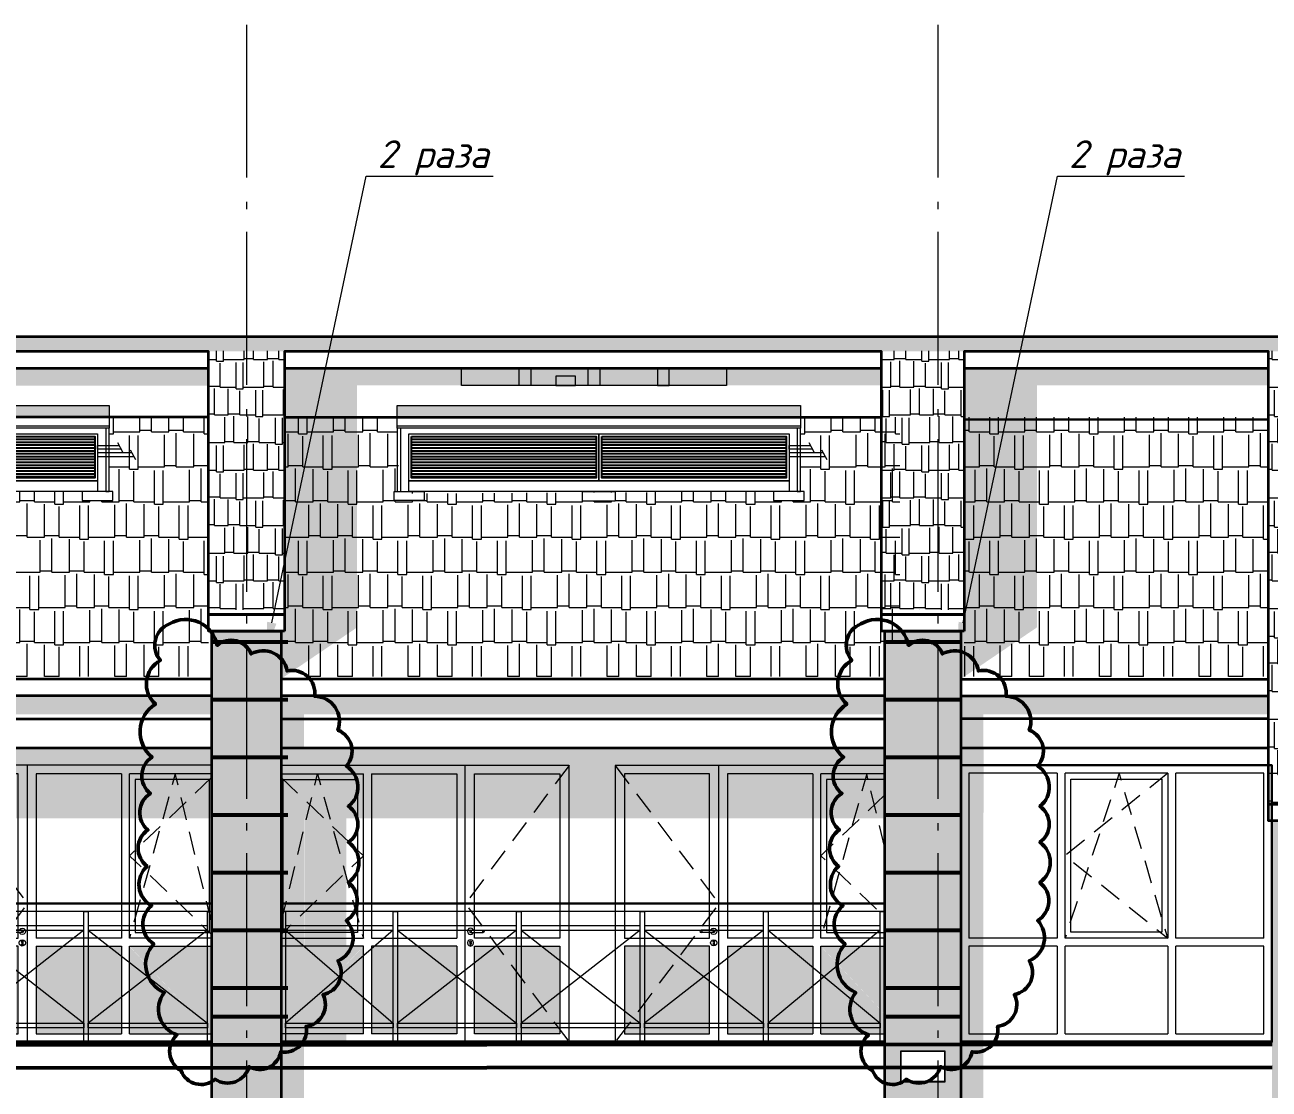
# Model space of a CAD drawing. Header units: millimetres. Extents: x -6419137 to 687965, y -598396 to 179722.
# Drawn here: x 309456 to 320254, y 146310 to 155545 of the extents above; entities that cross this region are included whole.
import ezdxf
from ezdxf import colors
from ezdxf.entities.mleader import LeaderData, LeaderLine
from ezdxf.enums import TextEntityAlignment as Align
from ezdxf.math import Vec2, Vec3

# ---------------------------------------------------------------- set-up
doc = ezdxf.new("R2010")
doc.units = ezdxf.units.MM
doc.header["$MEASUREMENT"] = 0
doc.linetypes.add('Double Dashed', pattern=[1797.222233, 1325, -211.666656, 63.333344, -197.222233])
doc.linetypes.add('Hidden Line', pattern=[309, 200, -109])
for name, color, linetype, lineweight in [('Арматура', 72, 'Continuous', 50), ('Окна ArchiCAD_Ном._пера__95', 251, 'Continuous', 9), ('оси_Ном._пера__96', 7, 'Continuous', 5), ('оси_Ном._пера__97', 7, 'Continuous', 20), ('стены наруж_Ном._пера__95', 251, 'Continuous', 13), ('чертеж_Ном._пера__91', 250, 'Continuous', 5), ('чертеж_Ном._пера__95', 251, 'Continuous', 13), ('чертеж_Ном._пера__96', 7, 'Continuous', 13), ('чертеж_Ном._пера__98', 7, 'Continuous', 35), ('Штриховка', 7, 'Continuous', 5)]:
    doc.layers.add(name, color=color, linetype=linetype, lineweight=lineweight)
for name, color, linetype in [('оси', 7, 'Continuous'), ('стены наруж', 7, 'Continuous'), ('чертеж', 7, 'Continuous')]:
    doc.layers.add(name, color=color, linetype=linetype)
doc.styles.get("Standard").update_dxf_attribs({"font": 'isocpeui.ttf'})
doc.styles.add('STEP PR', font='isocpeui.ttf')
doc.styles.add('СГЕНЕРИР_СТИЛЬ_2', font='gost_2_304-81_type.ttf')

# ---------------------------------------------------------------- blocks, each defined once
blk = doc.blocks.new('A$C2ED02319')
at = {"layer": 'Окна ArchiCAD_Ном._пера__95', "color": 152, "linetype": 'Continuous', "true_color": 0x0069d1}
for p, q in [((1033, 1624), (-1667, 1624)), ((-1667, 1624), (-1667, -776)), ((1033, 1624), (1033, -776)), ((-1597, 1554), (-1597, 124)), ((-832, 1554), (-1597, 1554)), ((-832, 1554), (-832, 124)), ((-762, 124), (-762, 1554)), ((128, 1554), (-762, 1554)), ((128, 1554), (128, 124)), ((198, 124), (198, 1554)), ((963, 1554), (198, 1554)), ((963, 124), (963, 1554)), ((-832, 124), (-1597, 124)), ((128, 124), (-762, 124)), ((963, 124), (198, 124)), ((-1597, 54), (-1597, -706)), ((-832, 54), (-1597, 54)), ((-832, 54), (-832, -706)), ((-762, -706), (-762, 54)), ((128, 54), (-762, 54)), ((128, 54), (128, -706)), ((198, -706), (198, 54)), ((963, 54), (198, 54)), ((963, -706), (963, 54)), ((-1597, -706), (-832, -706)), ((-762, -706), (128, -706)), ((198, -706), (963, -706)), ((1033, -776), (-1667, -776))]:
    blk.add_line(p, q, dxfattribs=at)
at = {"layer": 'Окна ArchiCAD_Ном._пера__95', "color": 152, "lineweight": 30, "true_color": 0x0069d1}
blk.add_lwpolyline([(-1667, 1624), (1033, 1624), (1033, -777), (-1667, -777)], close=True, dxfattribs=at)
at = {"layer": 'Окна ArchiCAD_Ном._пера__95', "color": 152, "linetype": 'Hidden Line', "true_color": 0x0069d1, "flags": 128}
blk.add_lwpolyline([(128, 1554), (-762, 839), (128, 124), (-292, 1554), (-762, 124)], dxfattribs=at)
at = {"layer": 'Окна ArchiCAD_Ном._пера__95', "color": 152, "linetype": 'Continuous', "true_color": 0x0069d1, "flags": 128}
blk.add_lwpolyline([(-712, 1504), (78, 1504), (78, 174), (-712, 174)], close=True, dxfattribs=at)
blk = doc.blocks.new('A$C71631E09')
at = {"layer": 'чертеж_Ном._пера__91', "color": 18, "lineweight": 30, "true_color": 0x610000}
blk.add_lwpolyline([(-3113, 1337), (2288, 1337)], dxfattribs=at)
at = {"layer": 'чертеж_Ном._пера__91', "color": 18, "true_color": 0x610000}
for points in [[(2288, 1337), (2288, 1267), (-3113, 1267), (-3113, 1337)], [(-3074, 1105), (-2041, 299)], [(-2041, 1105), (-3074, 299)], [(-2001, 1105), (-968, 299)], [(-968, 1105), (-2001, 299)], [(-929, 1105), (104, 299)], [(104, 1105), (-929, 299)], [(143, 1105), (1176, 299)], [(1176, 1105), (143, 299)], [(1215, 1105), (2248, 299)], [(2248, 1105), (1215, 299)]]:
    blk.add_lwpolyline(points, dxfattribs=at)
for points in [[(-3113, 1267), (-3074, 1267), (-3074, 137), (-3113, 137)], [(-2041, 1267), (-2001, 1267), (-2001, 137), (-2041, 137)], [(-968, 1267), (-929, 1267), (-929, 137), (-968, 137)], [(104, 1267), (143, 1267), (143, 137), (104, 137)], [(1176, 1267), (1215, 1267), (1215, 137), (1176, 137)], [(2248, 1267), (2288, 1267), (2288, 137), (2248, 137)], [(-2041, 1105), (-2041, 1145), (-3074, 1145), (-3074, 1105)], [(-968, 1105), (-968, 1145), (-2001, 1145), (-2001, 1105)], [(104, 1105), (104, 1145), (-929, 1145), (-929, 1105)], [(1176, 1105), (1176, 1145), (143, 1145), (143, 1105)], [(2248, 1105), (2248, 1145), (1215, 1145), (1215, 1105)], [(-2041, 299), (-2041, 260), (-3074, 260), (-3074, 299)], [(-968, 299), (-968, 260), (-2001, 260), (-2001, 299)], [(104, 299), (104, 260), (-929, 260), (-929, 299)], [(1176, 299), (1176, 260), (143, 260), (143, 299)], [(2248, 299), (2248, 260), (1215, 260), (1215, 299)]]:
    blk.add_lwpolyline(points, close=True, dxfattribs=at)
blk = doc.blocks.new('A$C461E4361')
at = {"layer": 'чертеж_Ном._пера__98', "color": 14, "lineweight": 9}
blk.add_lwpolyline([(-3242, 852), (-3241, 852)], dxfattribs=at)
at = {"layer": 'чертеж_Ном._пера__98', "color": 18, "lineweight": 9, "true_color": 0x610000}
for points in [[(1998, 852), (1998, 783), (-3242, 783), (-3242, 852)], [(-3202, 621), (-2269, -186)], [(-2269, 621), (-3202, -186)], [(-2230, 621), (-1197, -186)], [(-1197, 621), (-2230, -186)], [(-1158, 621), (-125, -186)], [(-125, 621), (-1158, -186)], [(-86, 621), (947, -186)], [(947, 621), (-86, -186)], [(986, 621), (1959, -186)], [(1959, 621), (986, -186)]]:
    blk.add_lwpolyline(points, dxfattribs=at)
for points in [[(-3242, 783), (-3202, 783), (-3202, -348), (-3242, -348)], [(-2269, 783), (-2230, 783), (-2230, -348), (-2269, -348)], [(-1197, 783), (-1158, 783), (-1158, -348), (-1197, -348)], [(-125, 783), (-86, 783), (-86, -348), (-125, -348)], [(947, 783), (986, 783), (986, -348), (947, -348)], [(1959, 783), (1998, 783), (1998, -348), (1959, -348)], [(-2269, 621), (-2269, 660), (-3202, 660), (-3202, 621)], [(-1197, 621), (-1197, 660), (-2230, 660), (-2230, 621)], [(-125, 621), (-125, 660), (-1158, 660), (-1158, 621)], [(947, 621), (947, 660), (-86, 660), (-86, 621)], [(1959, 621), (1959, 660), (986, 660), (986, 621)], [(-2269, -186), (-2269, -225), (-3202, -225), (-3202, -186)], [(-1197, -186), (-1197, -225), (-2230, -225), (-2230, -186)], [(-125, -186), (-125, -225), (-1158, -225), (-1158, -186)], [(947, -186), (947, -225), (-86, -225), (-86, -186)], [(1959, -186), (1959, -225), (986, -225), (986, -186)]]:
    blk.add_lwpolyline(points, close=True, dxfattribs=at)
at = {"layer": 'чертеж_Ном._пера__98', "color": 18, "lineweight": 30, "true_color": 0x610000}
blk.add_lwpolyline([(-3241, 852), (1998, 852), (1998, 852)], dxfattribs=at)
blk = doc.blocks.new('A$C0E070E34')
at = {"layer": 'Окна ArchiCAD_Ном._пера__95', "lineweight": 0, "true_color": 0xd9d9d9}
h = blk.add_hatch(color=254, dxfattribs=at)
h.dxf.hatch_style = 1
h.paths.add_polyline_path([(-1500, -431), (-761, -431), (-761, -1191), (-1500, -1191)])
h.paths.add_polyline_path([(-606, -431), (134, -431), (134, -1191), (-606, -1191)])
h.paths.add_polyline_path([(215, -442), (204, -431), (919, -431), (919, -1166), (919, -1191)])
h.paths.add_polyline_path([(204, -433), (919, -1191), (204, -1189)])
at = {"layer": 'Окна ArchiCAD_Ном._пера__95', "color": 152, "linetype": 'Continuous', "true_color": 0x0069d1}
for p, q in [((-1580, 1139), (-1580, -1261)), ((-1580, 1139), (-1580, -1261)), ((-1580, 1099), (-1580, -1261)), ((-681, -1261), (-681, 1138)), ((919, -1261), (919, 1139)), ((-1500, 1065), (-1500, -361)), ((-761, 1065), (-1500, 1065)), ((-761, -361), (-761, 1065)), ((-606, 1065), (-606, -361)), ((134, 1065), (-606, 1065)), ((134, 1065), (134, -361)), ((204, -361), (204, 1065)), ((919, 1065), (204, 1065)), ((-843, -295), (-846, -302)), ((-846, -302), (-843, -309)), ((-841, -295), (-844, -302)), ((-844, -302), (-841, -309)), ((-836, -292), (-843, -295)), ((-843, -309), (-836, -312)), ((-836, -295), (-838, -302)), ((-838, -302), (-836, -309)), ((-834, -292), (-836, -292)), ((-834, -312), (-836, -312)), ((-831, -292), (-834, -292)), ((-831, -312), (-834, -312)), ((-826, -292), (-831, -292)), ((-826, -312), (-831, -312)), ((-829, -295), (-830, -302)), ((-830, -302), (-829, -309)), ((-821, -292), (-826, -292)), ((-821, -312), (-826, -312)), ((-741, -292), (-821, -292)), ((-741, -312), (-821, -312)), ((-750, -292), (-749, -288)), ((-749, -315), (-750, -312)), ((-749, -288), (-739, -278)), ((-739, -325), (-749, -315)), ((-735, -292), (-741, -292)), ((-735, -312), (-741, -312)), ((-739, -278), (-726, -275)), ((-730, -292), (-735, -292)), ((-730, -312), (-735, -312)), ((-732, -295), (-731, -302)), ((-731, -302), (-732, -309)), ((-727, -292), (-730, -292)), ((-727, -312), (-730, -312)), ((-726, -292), (-727, -292)), ((-726, -312), (-727, -312)), ((-726, -275), (-712, -278)), ((-726, -292), (-719, -295)), ((-719, -309), (-726, -312)), ((-725, -295), (-723, -302)), ((-723, -302), (-725, -309)), ((-720, -295), (-717, -302)), ((-717, -302), (-720, -309)), ((-719, -295), (-716, -302)), ((-716, -302), (-719, -309)), ((-712, -278), (-702, -288)), ((-702, -315), (-712, -325)), ((-702, -288), (-699, -302)), ((-699, -302), (-702, -315)), ((-1500, -361), (-761, -361)), ((-761, -431), (-1500, -431)), ((-1500, -431), (-1500, -1191)), ((-761, -1191), (-761, -431)), ((-753, -402), (-749, -388)), ((-749, -415), (-753, -402)), ((-749, -388), (-739, -378)), ((-739, -425), (-749, -415)), ((-726, -329), (-739, -325)), ((-739, -378), (-726, -375)), ((-726, -429), (-739, -425)), ((-732, -390), (-733, -392)), ((-731, -387), (-732, -390)), ((-726, -384), (-731, -387)), ((-731, -399), (-731, -397)), ((-731, -399), (-731, -402)), ((-731, -402), (-731, -405)), ((-731, -405), (-731, -411)), ((-731, -411), (-731, -414)), ((-729, -418), (-731, -414)), ((-726, -419), (-729, -418)), ((-712, -325), (-726, -329)), ((-726, -375), (-712, -378)), ((-720, -387), (-726, -384)), ((-722, -418), (-726, -419)), ((-712, -425), (-726, -429)), ((-721, -414), (-722, -418)), ((-721, -397), (-718, -392)), ((-721, -397), (-721, -399)), ((-721, -399), (-721, -402)), ((-721, -402), (-721, -405)), ((-721, -405), (-721, -411)), ((-721, -411), (-721, -414)), ((-719, -390), (-720, -387)), ((-718, -392), (-719, -390)), ((-712, -378), (-702, -388)), ((-702, -415), (-712, -425)), ((-702, -388), (-699, -402)), ((-699, -402), (-702, -415)), ((134, -361), (-606, -361)), ((-606, -431), (134, -431)), ((-606, -431), (-606, -1191)), ((134, -431), (134, -1191)), ((919, -361), (204, -361)), ((204, -1191), (204, -431)), ((204, -431), (919, -431)), ((-1580, -1261), (919, -1261)), ((-1500, -1191), (-761, -1191)), ((-606, -1191), (134, -1191)), ((204, -1191), (919, -1191))]:
    blk.add_line(p, q, dxfattribs=at)
at = {"layer": 'Окна ArchiCAD_Ном._пера__95', "color": 152, "linetype": 'Hidden Line', "true_color": 0x0069d1, "flags": 128}
for points in [[(-1581, 1138), (-681, -61), (-1580, -1261)], [(919, -234), (602, 1065), (204, -361)], [(919, 1035), (204, 354), (919, -331)]]:
    blk.add_lwpolyline(points, dxfattribs=at)
at = {"layer": 'Окна ArchiCAD_Ном._пера__95', "color": 152, "lineweight": 15, "true_color": 0x0069d1}
blk.add_lwpolyline([(919, 1139), (-1580, 1139), (-1580, -1261), (919, -1261)], dxfattribs=at)
at = {"layer": 'Окна ArchiCAD_Ном._пера__95', "color": 152, "linetype": 'Continuous', "true_color": 0x0069d1, "flags": 128}
blk.add_lwpolyline([(900, 1015), (254, 1015), (254, -311), (900, -311)], close=True, dxfattribs=at)
blk = doc.blocks.new('A$C662F650C')
at = {"layer": 'Окна ArchiCAD_Ном._пера__95', "lineweight": 0, "true_color": 0xd9d9d9}
h = blk.add_hatch(color=254, dxfattribs=at)
h.dxf.hatch_style = 1
h.paths.add_polyline_path([(-933, -332), (-194, -332), (-194, -1092), (-933, -1092)])
h.paths.add_polyline_path([(-39, -332), (701, -332), (701, -1092), (-39, -1092)])
h.paths.add_polyline_path([(1326, -1091), (1326, -922), (771, -333), (771, -1090)])
h.paths.add_polyline_path([(1326, -921), (1326, -332), (771, -332), (782, -343)])
at = {"layer": 'Окна ArchiCAD_Ном._пера__95', "color": 152, "linetype": 'Continuous', "true_color": 0x0069d1}
for p, q in [((-1013, 1238), (-1013, -1162)), ((1326, 1238), (-1013, 1238)), ((-1013, 1238), (-1013, -1162)), ((-1013, 1198), (-1013, -1162)), ((-114, -1162), (-114, 1238)), ((1326, -1161), (1326, 1238)), ((-933, 1164), (-933, -262)), ((-194, 1164), (-933, 1164)), ((-194, -262), (-194, 1164)), ((-39, 1164), (-39, -262)), ((701, 1164), (-39, 1164)), ((701, 1164), (701, -262)), ((771, -262), (771, 1164)), ((1326, 1164), (771, 1164)), ((-276, -195), (-279, -202)), ((-279, -202), (-276, -210)), ((-274, -195), (-277, -202)), ((-277, -202), (-274, -210)), ((-269, -192), (-276, -195)), ((-276, -210), (-269, -212)), ((-269, -195), (-271, -202)), ((-271, -202), (-269, -210)), ((-267, -192), (-269, -192)), ((-267, -212), (-269, -212)), ((-264, -192), (-267, -192)), ((-264, -212), (-267, -212)), ((-259, -192), (-264, -192)), ((-259, -212), (-264, -212)), ((-262, -195), (-263, -202)), ((-263, -202), (-262, -210)), ((-254, -192), (-259, -192)), ((-254, -212), (-259, -212)), ((-174, -192), (-254, -192)), ((-174, -212), (-254, -212)), ((-183, -192), (-182, -189)), ((-182, -216), (-183, -212)), ((-182, -189), (-172, -179)), ((-168, -192), (-174, -192)), ((-168, -212), (-174, -212)), ((-172, -179), (-159, -175)), ((-163, -192), (-168, -192)), ((-163, -212), (-168, -212)), ((-165, -195), (-164, -202)), ((-164, -202), (-165, -210)), ((-160, -192), (-163, -192)), ((-160, -212), (-163, -212)), ((-159, -192), (-160, -192)), ((-159, -212), (-160, -212)), ((-159, -175), (-145, -179)), ((-159, -192), (-152, -195)), ((-152, -210), (-159, -212)), ((-158, -195), (-156, -202)), ((-156, -202), (-158, -210)), ((-153, -195), (-150, -202)), ((-150, -202), (-153, -210)), ((-152, -195), (-149, -202)), ((-149, -202), (-152, -210)), ((-145, -179), (-135, -189)), ((-135, -189), (-132, -202)), ((-132, -202), (-135, -216)), ((-933, -262), (-194, -262)), ((-186, -302), (-182, -289)), ((-182, -316), (-186, -302)), ((-172, -226), (-182, -216)), ((-182, -289), (-172, -279)), ((-172, -326), (-182, -316)), ((-159, -229), (-172, -226)), ((-172, -279), (-159, -275)), ((-165, -291), (-166, -293)), ((-164, -287), (-165, -291)), ((-159, -285), (-164, -287)), ((-164, -300), (-164, -298)), ((-164, -300), (-164, -302)), ((-164, -302), (-164, -305)), ((-164, -305), (-164, -311)), ((-164, -311), (-164, -315)), ((-162, -318), (-164, -315)), ((-159, -320), (-162, -318)), ((-145, -226), (-159, -229)), ((-159, -275), (-145, -279)), ((-153, -287), (-159, -285)), ((-155, -318), (-159, -320)), ((-154, -315), (-155, -318)), ((-154, -298), (-151, -293)), ((-154, -298), (-154, -300)), ((-154, -300), (-154, -302)), ((-154, -302), (-154, -305)), ((-154, -305), (-154, -311)), ((-154, -311), (-154, -315)), ((-152, -291), (-153, -287)), ((-151, -293), (-152, -291)), ((-135, -216), (-145, -226)), ((-145, -279), (-135, -289)), ((-135, -316), (-145, -326)), ((-135, -289), (-132, -302)), ((-132, -302), (-135, -316)), ((701, -262), (-39, -262)), ((1326, -262), (771, -262)), ((-194, -332), (-933, -332)), ((-933, -332), (-933, -1092)), ((-194, -1092), (-194, -332)), ((-159, -329), (-172, -326)), ((-145, -326), (-159, -329)), ((-39, -332), (701, -332)), ((-39, -332), (-39, -1092)), ((701, -332), (701, -1092)), ((771, -1092), (771, -332)), ((771, -332), (1326, -332)), ((-933, -1092), (-194, -1092)), ((-39, -1092), (701, -1092)), ((771, -1092), (1326, -1092))]:
    blk.add_line(p, q, dxfattribs=at)
at = {"layer": 'Окна ArchiCAD_Ном._пера__95', "color": 152, "linetype": 'Hidden Line', "true_color": 0x0069d1, "flags": 128}
for points in [[(-1014, 1238), (-114, 38), (-1013, -1162)], [(1326, 522), (1169, 1164), (771, -262)], [(1326, 982), (771, 453), (1326, -78)]]:
    blk.add_lwpolyline(points, dxfattribs=at)
at = {"layer": 'Окна ArchiCAD_Ном._пера__95', "color": 152, "lineweight": 15, "true_color": 0x0069d1}
blk.add_lwpolyline([(1326, 1238), (-1013, 1238), (-1013, -1162), (1326, -1162)], dxfattribs=at)
at = {"layer": 'Окна ArchiCAD_Ном._пера__95', "color": 152, "linetype": 'Continuous', "true_color": 0x0069d1, "flags": 128}
blk.add_lwpolyline([(1326, 1114), (821, 1114), (821, -212), (1326, -212)], dxfattribs=at)
blk = doc.blocks.new('Стандартный маркер сетки_10')
at = {"layer": 'оси_Ном._пера__96', "linetype": 'Double Dashed'}
for p, q in [((5051, 0), (20403, 0)), ((20403, 0), (21303, 0))]:
    blk.add_line(p, q, dxfattribs=at)
blk.add_point((20403, 0), dxfattribs=at)
blk.add_point((20403, 0), dxfattribs=at)
at = {"layer": 'оси_Ном._пера__97', "linetype": 'Continuous'}
blk.add_circle((21623, 0), 320, dxfattribs=at)
at = {"layer": 'оси_Ном._пера__96', "style": 'СГЕНЕРИР_СТИЛЬ_2'}
blk.add_attdef('AC_MarkerText_1', text='', height=350, rotation=90, dxfattribs=at).set_placement((21973, -173), align=Align.BOTTOM_LEFT)
blk = doc.blocks.new('A$C111B688B')
at = {"layer": 'стены наруж'}
h = blk.add_hatch(color=256, dxfattribs=at)
h.dxf.hatch_style = 1
h.set_gradient(color1=(255, 255, 255), color2=(135, 135, 135), rotation=90, tint=1)
h.paths.add_polyline_path([(997, 621), (-2502, 621), (-2502, 522), (997, 522)])
at = {"layer": 'чертеж', "true_color": 0x565c8a}
h = blk.add_hatch(dxfattribs=at)
h.set_pattern_fill('ANSI31', color=165, scale=200, angle=315)
h.paths.add_polyline_path([(-777, 352), (-2378, 352), (-2378, -7), (-777, -7)])
h = blk.add_hatch(dxfattribs=at)
h.set_pattern_fill('ANSI31', color=165, scale=200, angle=315)
h.paths.add_polyline_path([(873, 352), (-728, 352), (-728, -7), (873, -7)])
at = {"layer": 'чертеж', "lineweight": 5}
for points in [[(-2502, 621), (997, 621), (997, 424), (-2502, 424)], [(-2502, 522), (997, 522), (997, 442), (-2502, 442)], [(-2472, 424), (-2502, 424), (-2502, -126), (-2472, -126)], [(-2402, 376), (-752, 376), (-752, -32), (-2402, -32)], [(-752, 376), (898, 376), (898, -32), (-752, -32)], [(997, 424), (968, 424), (968, -126), (997, -126)], [(-2530, -126), (-2269, -126), (-2269, -203), (-2530, -203)], [(-894, -126), (-611, -126), (-611, -209), (-894, -209)], [(1029, -126), (764, -126), (764, -203), (1029, -203)]]:
    blk.add_lwpolyline(points, close=True, dxfattribs=at)
at = {"layer": 'чертеж', "color": 165, "true_color": 0x565c8a}
for points in [[(-2378, 352), (-777, 352), (-777, -7), (-2378, -7)], [(-728, 352), (873, 352), (873, -7), (-728, -7)]]:
    blk.add_lwpolyline(points, close=True, dxfattribs=at)
at = {"layer": 'чертеж', "lineweight": 5}
for points in [[(1100, 242), (898, 242), (898, 275), (1082, 275)], [(1193, 211), (898, 211), (898, 178), (1211, 178)]]:
    blk.add_lwpolyline(points, dxfattribs=at)
at = {"layer": 'чертеж', "lineweight": 9}
blk.add_lwpolyline([(-2402, -32), (898, -32), (898, -126), (-2402, -126)], close=True, dxfattribs=at)
at = {"layer": 'чертеж_Ном._пера__96', "color": 56, "lineweight": 5, "true_color": 0x757500}
for points in [[(1069, 300), (1113, 218)], [(1179, 237), (1225, 152)]]:
    blk.add_lwpolyline(points, dxfattribs=at)

msp = doc.modelspace()

# ---------------------------------------------------------------- hatches: boundary and pattern name
at = {"layer": 'стены наруж'}
h = msp.add_hatch(color=256, dxfattribs=at)
h.dxf.hatch_style = 1
h.set_gradient(color1=(182, 185, 201), color2=(248, 250, 245), rotation=270, tint=1, name='INVHEMISPHERICAL')
h.paths.add_polyline_path([(306339.5, 152414.7), (311048.6, 152414.7), (311048.6, 152565.4), (305708.6, 152565.4), (305708.6, 150173.4), (305678.5, 150173.4), (305678.6, 149718.6), (306338.6, 150292.1), (306338.1, 151965.4)])
h = msp.add_hatch(color=256, dxfattribs=at)
h.dxf.hatch_style = 1
h.set_gradient(color1=(182, 185, 201), color2=(248, 250, 245), rotation=270, tint=1, name='INVHEMISPHERICAL')
h.paths.add_polyline_path([(312338.9, 152416.3), (316888.6, 152416), (316888.6, 152566.8), (311708.6, 152566.8), (311708.6, 150284.3), (311678.6, 150284.3), (311678.6, 149869), (312338.6, 150316.2), (312338.1, 151966.8)])
h = msp.add_hatch(color=256, dxfattribs=at)
h.dxf.hatch_style = 1
h.set_gradient(color1=(182, 185, 201), color2=(248, 250, 245), rotation=270, tint=1, name='INVHEMISPHERICAL')
h.paths.add_polyline_path([(320248.6, 152416.2), (320248.6, 152566.8), (317608.6, 152566.8), (317608.6, 150284.3), (317578.6, 150284.3), (317578.6, 149869), (318238.6, 150316.2), (318238.1, 151966.8), (318238.9, 152416.3)])
h = msp.add_hatch(color=256, dxfattribs=at)
h.dxf.hatch_style = 1
h.set_gradient(color1=(182, 185, 201), color2=(248, 250, 245), rotation=270, tint=1, name='INVHEMISPHERICAL')
h.paths.add_polyline_path([(311078.6, 149720.9), (305877.9, 149720.9), (305877.9, 149562.7), (311078.6, 149562.7)])
h.paths.add_polyline_path([(305877.9, 149720.9), (305680, 149720.9), (305680, 149267.9), (305877.9, 149267.9)])
h.paths.add_polyline_path([(306244.3, 148660.4), (305880.9, 148659.7), (305880.6, 146716.6), (306244.3, 146716.6)], flags=16)
h.paths.add_polyline_path([(308464.5, 148659.8), (305881.1, 148659.8), (305879.4, 141767.9), (305879.4, 148659.8)], flags=17)
h.paths.add_polyline_path([(305701.6, 142367.9), (305701.6, 141767.9), (305879.4, 141767.9), (305881.1, 148659.8), (311078.2, 148660), (311078.2, 149267.9), (305681.6, 149267.9), (305681.6, 142367.9)])
h = msp.add_hatch(color=256, dxfattribs=at)
h.dxf.hatch_style = 1
h.set_gradient(color1=(182, 185, 201), color2=(248, 250, 245), rotation=270, tint=1, name='INVHEMISPHERICAL')
h.paths.add_polyline_path([(316918.6, 149720.9), (311877.9, 149720.9), (311877.9, 149562.7), (316918.6, 149562.7)])
h.paths.add_polyline_path([(311877.9, 149720.9), (311680, 149720.9), (311680, 149267.9), (311877.9, 149267.9)])
h.paths.add_polyline_path([(312244.3, 148660.4), (311880.9, 148659.7), (311880.6, 146716.6), (312244.3, 146716.6)], flags=16)
h.paths.add_polyline_path([(314464.5, 148659.8), (311881.1, 148659.8), (311879.4, 141767.9), (311879.4, 148659.8)], flags=17)
h.paths.add_polyline_path([(311701.6, 142367.9), (311701.6, 141767.9), (311879.4, 141767.9), (311881.1, 148659.8), (316918.6, 148660), (316918.6, 149267.9), (311681.6, 149267.9), (311681.6, 142367.9)])
h = msp.add_hatch(color=256, dxfattribs=at)
h.dxf.hatch_style = 1
h.set_gradient(color1=(182, 185, 201), color2=(248, 250, 245), rotation=270, tint=1, name='INVHEMISPHERICAL')
h.paths.add_polyline_path([(317774.7, 149722.8), (317578.6, 149722.8), (317578.6, 149267.9), (317774.7, 149267.9)])
h.paths.add_polyline_path([(317774.9, 148659.8), (317774.9, 148659.7), (317774.9, 141769.5), (317774.9, 148659.4)])
h.paths.add_polyline_path([(317774.9, 148659.8), (317775.6, 149267.9), (317578.3, 149267.9), (317578.3, 142367.9), (317598.3, 142367.9), (317598.3, 141769.8), (317774.9, 141769.8), (317774.9, 148659.7)])
h.paths.add_polyline_path([(320248.6, 149562.7), (320248.6, 149722.8), (317774.7, 149722.8), (317774.7, 149562.7)])
at = {"layer": 'Штриховка', "true_color": 0xb35900}
h = msp.add_hatch(dxfattribs=at)
h.set_pattern_fill('AR-RSHKE', color=32, scale=20, style=2)
h.paths.add_polyline_path([(289545.6, 152710.8), (327508.6, 152710.8), (327508.6, 152839.8), (289545.6, 152839.8)])
h = msp.add_hatch(dxfattribs=at)
h.set_pattern_fill('AR-RSHKE', color=32, scale=20, style=2)
h.paths.add_polyline_path([(311048.6, 150467.7), (311708.6, 150467.7), (311708.6, 152715.4), (311048.6, 152715.4)])
h = msp.add_hatch(dxfattribs=at)
h.set_pattern_fill('AR-RSHKE', color=32, scale=20, style=2)
h.paths.add_polyline_path([(316890.4, 150467.7), (317610.4, 150467.7), (317610.4, 152715.4), (316890.4, 152715.4)])
h = msp.add_hatch(dxfattribs=at)
h.set_pattern_fill('AR-RSHKE', color=32, scale=20, style=2)
h.paths.add_polyline_path([(320248.6, 148781.8), (320932.7, 148781.8), (320932.7, 152715.4), (320248.6, 152715.4)])
h = msp.add_hatch(dxfattribs=at)
h.set_pattern_fill('AR-RSHKE', color=32, style=2)
h.set_pattern_definition([(0, (200660.8, 166949.1), (647.7, 304.8), [152.4, -127, 177.8, -76.2, 228.6, -101.6]), (0, (200813.2, 166961.8), (647.7, 304.8), [127, -482.6, 101.6, -152.4]), (0, (201118, 166930.06), (647.7, 304.8), [76.2, -787.4]), (90, (200660.79, 166949.11), (-215.9, 304.8), [292.1, -927.1]), (90, (200813.19, 166949.11), (-215.9, 304.8), [285.75, -933.45]), (90, (200940.19, 166949.11), (-215.9, 304.8), [266.7, -952.5]), (90, (201117.99, 166930.06), (-215.9, 304.8), [292.1, -927.1]), (90, (201194.19, 166930.06), (-215.9, 304.8), [292.1, -927.1]), (90, (201422.79, 166949.11), (-215.9, 304.8), [279.4, -939.8])])
h.paths.add_polyline_path([(310186.9, 152018.3), (310186.9, 151590.9)], flags=17)
h.paths.add_polyline_path([(306687.3, 151590.9), (306687.3, 151961.6), (306698.1, 151961.6), (306698.1, 151590.9)], flags=17)
h.paths.add_polyline_path([(310087.1, 151495), (306787.1, 151477.5), (306787.1, 151499.3), (310087.1, 151499.3)], flags=17)
h.paths.add_polyline_path([(308578.4, 151495), (308578.4, 151411.4), (308295.9, 151411.4), (308295.9, 151495), (306920.9, 151495), (306920.9, 151418), (306659.8, 151418), (306659.8, 151495), (306687.3, 151495), (306687.3, 152139.8), (305708.6, 152139.8), (305708.6, 149889.7), (311048.6, 149889.7), (311048.6, 152139.8), (310186.9, 152139.8), (310186.9, 151495), (310218.6, 151495), (310218.6, 151418), (309953.4, 151418), (309953.4, 151495)])
h = msp.add_hatch(dxfattribs=at)
h.set_pattern_fill('AR-RSHKE', color=32, style=2)
h.set_pattern_definition([(0, (206660.8, 166949.1), (647.7, 304.8), [152.4, -127, 177.8, -76.2, 228.6, -101.6]), (0, (206813.2, 166961.8), (647.7, 304.8), [127, -482.6, 101.6, -152.4]), (0, (207118, 166930.06), (647.7, 304.8), [76.2, -787.4]), (90, (206660.79, 166949.11), (-215.9, 304.8), [292.1, -927.1]), (90, (206813.19, 166949.11), (-215.9, 304.8), [285.75, -933.45]), (90, (206940.19, 166949.11), (-215.9, 304.8), [266.7, -952.5]), (90, (207117.99, 166930.06), (-215.9, 304.8), [292.1, -927.1]), (90, (207194.19, 166930.06), (-215.9, 304.8), [292.1, -927.1]), (90, (207422.79, 166949.11), (-215.9, 304.8), [279.4, -939.8])])
h.paths.add_polyline_path([(316186.9, 152018.3), (316186.9, 151590.9)], flags=17)
h.paths.add_polyline_path([(312687.3, 151590.9), (312687.3, 151961.6), (312698.1, 151961.6), (312698.1, 151590.9)], flags=17)
h.paths.add_polyline_path([(316087.1, 151495), (312787.1, 151477.5), (312787.1, 151499.3), (316087.1, 151499.3)], flags=17)
h.paths.add_polyline_path([(314578.4, 151495), (314578.4, 151411.4), (314295.9, 151411.4), (314295.9, 151495), (312920.9, 151495), (312920.9, 151418), (312659.8, 151418), (312659.8, 151495), (312687.3, 151495), (312687.3, 152139.8), (311708.6, 152139.8), (311708.6, 149889.7), (317048.6, 149889.7), (317048.6, 152139.8), (316186.9, 152139.8), (316186.9, 151495), (316218.6, 151495), (316218.6, 151418), (315953.4, 151418), (315953.4, 151495)])
h = msp.add_hatch(dxfattribs=at)
h.set_pattern_fill('AR-RSHKE', color=32, style=2)
h.set_pattern_definition([(0, (212660.8, 166949.1), (647.7, 304.8), [152.4, -127, 177.8, -76.2, 228.6, -101.6]), (0, (212813.2, 166961.8), (647.7, 304.8), [127, -482.6, 101.6, -152.4]), (0, (213118, 166930.06), (647.7, 304.8), [76.2, -787.4]), (90, (212660.79, 166949.11), (-215.9, 304.8), [292.1, -927.1]), (90, (212813.19, 166949.11), (-215.9, 304.8), [285.75, -933.45]), (90, (212940.19, 166949.11), (-215.9, 304.8), [266.7, -952.5]), (90, (213117.99, 166930.06), (-215.9, 304.8), [292.1, -927.1]), (90, (213194.19, 166930.06), (-215.9, 304.8), [292.1, -927.1]), (90, (213422.79, 166949.11), (-215.9, 304.8), [279.4, -939.8])])
h.paths.add_polyline_path([(317608.6, 149889.7), (320248.6, 149889.7), (320248.6, 152139.8), (317608.6, 152139.8)])
at = {"layer": 'Штриховка', "lineweight": 5, "true_color": 0x7d6554}
h = msp.add_hatch(dxfattribs=at)
h.set_pattern_fill('GRAVEL', color=37, scale=1200, angle=12)
h.set_pattern_definition([(240.012788, (615.625, 9267.91), (-7144.770706, -12559.94632), [161.4432, -15982.9057]), (196.96974, (534.935, 9128.08), (13835.8314216, 4167.705469), [277.0416, -27427.1097]), (144.510447, (269.956, 9047.22), (14482.205528, -10416.60804), [195.3456, -19339.239]), (279.273689, (-125.443, 8656.47), (-3816.103459, 23725.036447), [252.2856, -24976.2696]), (304.833654, (-84.79, 8407.485), (-8862.813952, 12837.855306), [247.386, -24491.2478]), (9.273689, (56.52, 8204.426), (-23725.036447, -3816.103459), [252.2856, -24976.2696]), (49.69424, (305.507, 8245.082), (-12764.1622816, -14981.1935856), [333.6348, -33029.8183]), (84.255328, (521.324, 8499.513), (2727.5712086, 27569.554862), [314.9856, -31183.5858]), (133.429566, (552.85, 8812.917), (-12633.639344, 13263.15034), [253.14, -25060.8877]), (187.236358, (378.83, 8996.75), (13161.04236, 1570.657198), [288.9984, -14160.915]), (234.397438, (92.13, 8960.35), (-11340.8911318, -15905.4766775), [373.7376, -37000.05]), (150.814075, (1039.09, 8891.73), (-9713.40402, 5296.204522), [127.5612, -12628.6138]), (183.469234, (927.724, 8953.94), (15758.090629, 895.868135), [242.6844, -24025.8137]), (237, (685.5, 8939.25), (249.494, -1173.7771), [169.705, -1527.351]), (215.19859, (573.38, 9062.64), (5369.897546, 3595.02439), [91.3896, -9047.538]), (303.80141, (498.7, 9009.96), (-1922.25921, 3271.83733), [129.2436, -6332.954]), (42.963757, (570.6, 8902.57), (3022.3433, 3096.03633), [209.9148, -6787.2275]), (173.56505, (724.2, 9045.63), (2597.04827, -674.78906), [151.789, -3642.944]), (28.38954, (-182.09, 8865.26), (10989.289122, 6016.271652), [212.64, -21051.414]), (82.346176, (4.98, 8966.36), (-1950.674165, -13909.524446), [178.3932, -17660.8893]), (305.19859, (674.31, 9280.39), (-3595.02439, 5369.897546), [182.778, -8956.1497]), (355.61046, (779.67, 9131.027), (-12486.253296, 1026.391073), [212.64, -21051.414]), (351.443955, (-27.4, 8137.52), (-6367.87366, 1100.084097), [205.056, -10047.7485]), (306.77514, (175.37, 8107.01), (-8613.319923, 11664.078185), [171.8136, -17009.5717]), (78.80141, (935.55, 8109.1), (1100.0841, 6367.87366), [182.778, -8956.1497]), (29.354025, (971.044, 8288.4), (-14261.126456, -7938.53086), [201.1572, -19914.5083]), (81.443955, (360.4, 7986.85), (-1100.084097, -6367.87366), [102.528, -10150.2765]), (113.30993, (865.12, 8094.13), (-2171.75324, 4445.61445), [61.188, -6057.6354]), (177.96376, (840.9, 8150.33), (3770.8254, -425.29503), [247.386, -4700.3408]), (198.009006, (593.68, 8159.12), (11488.27718, 3668.717411), [229.26, -22696.7078]), (315.69007, (593.06, 8796.93), (-1672.76518, 2098.0602), [173.0664, -4153.595]), (5.157227, (716.897, 8676.033), (20453.199113, 1893.844251), [302.1528, -29913.075]), (72.945396, (1017.83, 8703.19), (-2948.65028, -9214.415962), [123.5472, -12231.209]), (102, (1054.1, 8821.3), (-1423.271, 924.283), [72, -1128]), (132.256437, (562.72, 8189.34), (6441.566686, -7218.46373), [166.7088, -16504.224]), (60.012788, (450.61, 8312.73), (7144.770706, 12559.94632), [322.8864, -15821.4625]), (12, (612, 8592.4), (924.283, 1423.271), [312, -888]), (337.304846, (917.176, 8657.26), (13484.229412, -5721.499556), [189.7368, -18783.929]), (266.054604, (1092.22, 8584.06), (-175.801005, -4944.60251), [174.7224, -8561.4095]), (219.645975, (1080.2, 8409.75), (-19806.825007, -16478.1577595), [284.478, -28163.369]), (187.426079, (861.15, 8228.24), (-15508.5966004, -2069.645256), [300.9588, -29794.888])])
h.paths.add_polyline_path([(259228.6, 142369.8), (259228.6, 150284.3), (258628.6, 150284.3), (258628.6, 142369.8)])
h.paths.add_polyline_path([(271528.6, 142369.8), (271528.6, 150284.3), (270928.6, 150284.3), (270928.6, 142369.8)])
h.paths.add_polyline_path([(277528.6, 142369.8), (277528.6, 150284.3), (276928.6, 150284.3), (276928.6, 142369.8)])
h.paths.add_polyline_path([(290235.6, 142369.8), (290235.6, 150284.3), (288928.6, 150284.3), (288928.6, 142369.8)])
h.paths.add_polyline_path([(293678.6, 142369.8), (293678.6, 150284.3), (293017.9, 150284.3), (293017.9, 142369.8)])
h.paths.add_polyline_path([(305678.6, 142369.8), (305678.6, 150284.3), (305078.6, 150284.3), (305078.6, 142369.8)])
h.paths.add_polyline_path([(311678.6, 142369.8), (311678.6, 150284.3), (311078.6, 150284.3), (311078.6, 142369.8)])
h.paths.add_polyline_path([(320878.6, 142369.8), (320878.5, 148635.6), (320278.6, 148637.9), (320278.6, 142369.8)])
h.paths.add_polyline_path([(326878.6, 148633.6), (326878.6, 142369.8), (327478.6, 142369.8), (327478.6, 148633.6)])
h.paths.add_polyline_path([(265528.6, 142369.8), (265528.6, 150284.3), (264928.6, 150284.3), (264928.6, 142369.8)])
h.paths.add_polyline_path([(265041.8, 146638), (265415.4, 146638), (265415.4, 146375), (265041.8, 146375)], flags=16)
h.paths.add_polyline_path([(283528.6, 142369.8), (283528.6, 150284.3), (282928.6, 150284.3), (282928.6, 142369.8)])
h.paths.add_polyline_path([(283415.4, 146638), (283415.4, 146375), (283041.8, 146375), (283041.8, 146638)], flags=16)
h.paths.add_polyline_path([(299678.6, 142369.8), (299678.6, 150284.3), (299078.6, 150284.3), (299078.6, 142369.8)])
h.paths.add_polyline_path([(299191.8, 146375), (299191.8, 146638), (299565.4, 146638), (299565.4, 146375)], flags=16)
h.paths.add_polyline_path([(317578.6, 142369.8), (317578.6, 150284.3), (316918.6, 150284.3), (316918.6, 142369.8)])
h.paths.add_polyline_path([(317061.8, 146375), (317061.8, 146638), (317435.4, 146638), (317435.4, 146375)], flags=16)

# ---------------------------------------------------------------- linework, layer by layer
at = {"layer": 'Арматура', "lineweight": 53}
for points in [[(311078.6, 150189.8), (311738.6, 150189.8)], [(316918.6, 150189.8), (317578.6, 150189.8)], [(311078.6, 149689.8), (311738.6, 149689.8)], [(316918.6, 149689.8), (317578.6, 149689.8)], [(311078.6, 149189.8), (311738.6, 149189.8)], [(316918.6, 149189.8), (317578.6, 149189.8)], [(311078.6, 148689.8), (311738.6, 148689.8)], [(316918.6, 148689.8), (317578.6, 148689.8)], [(311078.6, 148189.8), (311738.6, 148189.8)], [(316918.6, 148189.8), (317578.6, 148189.8)], [(311078.6, 147689.8), (311738.6, 147689.8)], [(316918.6, 147689.8), (317578.6, 147689.8)], [(311078.6, 147189.8), (311738.6, 147189.8)], [(316918.6, 147189.8), (317578.6, 147189.8)], [(311078.6, 146939.8), (311738.6, 146939.8)], [(316918.6, 146939.8), (317578.6, 146939.8)]]:
    msp.add_lwpolyline(points, dxfattribs=at)
at = {"layer": 'Арматура', "color": 20, "lineweight": 53}
for points in [[(293018.2, 146689.8), (320278.6, 146699.8)], [(293018.2, 146489.8), (320278.6, 146499.8)]]:
    msp.add_lwpolyline(points, dxfattribs=at)
at = {"layer": 'чертеж_Ном._пера__91'}
msp.add_lwpolyline([(315545.6, 152566.1), (315545.6, 152416.1), (313245.7, 152416.1), (313245.7, 152566.1)], dxfattribs=at)
for points in [[(313745.6, 152566.1), (313845.7, 152566.1), (313845.7, 152416.1), (313745.6, 152416.1)], [(314345.6, 152566.1), (314445.7, 152566.1), (314445.7, 152416.1), (314345.6, 152416.1)], [(315045.7, 152566.1), (314945.6, 152566.1), (314945.6, 152416.1), (315045.7, 152416.1)]]:
    msp.add_lwpolyline(points, close=True, dxfattribs=at)
at = {"layer": 'чертеж_Ном._пера__91', "color": 6, "lineweight": 50}
for points in [[(310710.9, 150346.1, 0.5205671), (310632, 150030.4, 0.5205671), (310632, 150030.4, 0.5205671), (310588.9, 149650.2, 0.5205671), (310588.9, 149650.2, 0.5205671), (310560.2, 149191, 0.5205671), (310560.2, 149191, 0.5205671), (310545.8, 148875.4, 0.5205671), (310545.8, 148875.4, 0.5205671), (310524.3, 148559.7, 0.5205671), (310524.3, 148559.7, 0.5205671), (310517.1, 148244, 0.5205671), (310517.1, 148244, 0.5205671), (310555.6, 147901.1, 0.5205671), (310555.6, 147901.1, 0.5205671), (310573.9, 147570.6, 0.5205671), (310573.9, 147570.6, 0.5205671), (310665.8, 147148.3, 0.5205671), (310665.8, 147148.3, 0.5205671), (310776, 146781.1, 0.5205671), (310776, 146781.1, 0.5205671), (310812.8, 146468.9, 0.5205671), (310812.8, 146468.9, 0.5205671), (311106.7, 146395.5, 0.5205671), (311106.7, 146395.5, 0.5205671), (311400.6, 146505.7, 0.5205671), (311400.6, 146505.7, 0.5205671), (311676.2, 146634.2, 0.5205671), (311676.2, 146634.2, 0.5205671), (311896.6, 146854.5, 0.5205671), (311896.6, 146854.5, 0.5205671), (312043.6, 147129.9, 0.5205671), (312043.6, 147129.9, 0.5205671), (312172.2, 147423.7, 0.5205671), (312172.2, 147423.7, 0.5205671), (312245.7, 147772.6, 0.5205671), (312245.7, 147772.6, 0.5205671), (312264.1, 148103.1, 0.5205671), (312264.1, 148103.1, 0.5205671), (312264.1, 148452, 0.5205671), (312264.1, 148452, 0.5205671), (312264.1, 148764.1, 0.5205671), (312264.1, 148764.1, 0.5205671), (312245.7, 149113, 0.5205671), (312245.7, 149113, 0.5205671), (312172.2, 149425.1, 0.5205671), (312172.2, 149425.1, 0.5205671), (311970.1, 149718.9, 0.5205671), (311970.1, 149718.9, 0.5205671), (311731.3, 149939.2, 0.5205671), (311731.3, 149939.2, 0.5205671), (311419, 150086.1, 0.5205671), (311419, 150086.1, 0.5205671), (311125.1, 150159.5, 0.5205671), (311125.1, 150159.5, 0.5205671)], [(316710.9, 150346.1, 0.5205671), (316632, 150030.4, 0.5205671), (316632, 150030.4, 0.5205671), (316588.9, 149650.2, 0.5205671), (316588.9, 149650.2, 0.5205671), (316560.2, 149191, 0.5205671), (316560.2, 149191, 0.5205671), (316545.8, 148875.4, 0.5205671), (316545.8, 148875.4, 0.5205671), (316524.3, 148559.7, 0.5205671), (316524.3, 148559.7, 0.5205671), (316517.1, 148244, 0.5205671), (316517.1, 148244, 0.5205671), (316555.6, 147901.1, 0.5205671), (316555.6, 147901.1, 0.5205671), (316573.9, 147570.6, 0.5205671), (316573.9, 147570.6, 0.5205671), (316665.8, 147148.3, 0.5205671), (316665.8, 147148.3, 0.5205671), (316776, 146781.1, 0.5205671), (316776, 146781.1, 0.5205671), (316812.8, 146468.9, 0.5205671), (316812.8, 146468.9, 0.5205671), (317106.7, 146395.5, 0.5205671), (317106.7, 146395.5, 0.5205671), (317400.6, 146505.7, 0.5205671), (317400.6, 146505.7, 0.5205671), (317676.2, 146634.2, 0.5205671), (317676.2, 146634.2, 0.5205671), (317896.6, 146854.5, 0.5205671), (317896.6, 146854.5, 0.5205671), (318043.6, 147129.9, 0.5205671), (318043.6, 147129.9, 0.5205671), (318172.2, 147423.7, 0.5205671), (318172.2, 147423.7, 0.5205671), (318245.7, 147772.6, 0.5205671), (318245.7, 147772.6, 0.5205671), (318264.1, 148103.1, 0.5205671), (318264.1, 148103.1, 0.5205671), (318264.1, 148452, 0.5205671), (318264.1, 148452, 0.5205671), (318264.1, 148764.1, 0.5205671), (318264.1, 148764.1, 0.5205671), (318245.7, 149113, 0.5205671), (318245.7, 149113, 0.5205671), (318172.2, 149425.1, 0.5205671), (318172.2, 149425.1, 0.5205671), (317970.1, 149718.9, 0.5205671), (317970.1, 149718.9, 0.5205671), (317731.3, 149939.2, 0.5205671), (317731.3, 149939.2, 0.5205671), (317419, 150086.1, 0.5205671), (317419, 150086.1, 0.5205671), (317125.1, 150159.5, 0.5205671), (317125.1, 150159.5, 0.5205671)]]:
    msp.add_lwpolyline(points, format="xyb", close=True, dxfattribs=at)
at = {"layer": 'чертеж_Ном._пера__95', "lineweight": 13}
msp.add_lwpolyline([(317056.6, 146643.2), (317440.6, 146643.2), (317440.6, 146369.8), (317056.6, 146369.8)], close=True, dxfattribs=at)
at = {"layer": 'чертеж_Ном._пера__95', "lineweight": 5}
for points in [[(317056.6, 146643.2), (317440.6, 146643.2), (317440.6, 146487.5), (317056.6, 146487.5)], [(317061.8, 146638), (317435.4, 146638), (317435.4, 146375), (317061.8, 146375)]]:
    msp.add_lwpolyline(points, close=True, dxfattribs=at)
at = {"layer": 'чертеж_Ном._пера__96', "color": 5, "lineweight": 0}
msp.add_lwpolyline([(314063, 152416.1), (314233.8, 152416.1), (314233.8, 152497.9), (314063, 152497.9)], close=True, dxfattribs=at)
at = {"layer": 'чертеж_Ном._пера__98'}
for points in [[(289548.6, 152839.8), (327508.6, 152839.8), (327508.6, 148781.8), (326848.6, 148781.8), (326848.6, 152710.8)], [(326848.6, 152710.8), (320932.7, 152710.8), (320932.7, 148781.8), (320248.6, 148781.8), (320248.6, 152710.8), (317608.6, 152710.8), (317608.6, 150429.3), (316888.6, 150429.3), (316888.6, 152710.8), (311708.6, 152710.8), (311708.6, 150429.3), (311048.6, 150429.3), (311048.6, 152710.8), (305708.6, 152710.8)], [(305708.6, 152565.8), (311048.6, 152565.8)], [(311708.6, 152565.8), (316888.6, 152565.8)], [(317608.6, 152565.8), (320248.6, 152565.8)], [(311048.6, 152139.8), (305708.6, 152139.8)], [(311708.6, 152139.8), (316888.6, 152139.8)], [(320248.6, 152120.3), (317608.6, 152118)], [(311078.6, 149867.8), (305678.6, 149867.8)], [(316918.6, 149867.8), (311678.6, 149867.8)], [(317578.6, 149867.8), (320248.6, 149867.8)], [(311078.6, 149722.8), (305678.6, 149722.8)], [(316918.6, 149722.8), (311678.6, 149722.8)], [(317578.6, 149722.8), (320248.6, 149722.8)], [(311078.6, 149519.8), (305678.6, 149519.8)], [(316918.6, 149519.8), (311678.6, 149519.8)], [(320248.6, 149522.1), (317578.6, 149522.1)], [(311078.6, 149269.8), (305678.6, 149269.8)], [(316918.6, 149269.8), (311678.6, 149269.8)], [(317578.6, 149272.1), (320248.6, 149272.1)], [(311078.6, 146719.8), (305678.6, 146719.8)], [(316918.6, 146719.8), (311678.6, 146719.8)], [(320278.6, 146720.3), (317578.9, 146719.8)]]:
    msp.add_lwpolyline(points, dxfattribs=at)
for points in [[(311708.6, 150284.3), (311048.6, 150284.3), (311048.6, 150429.3), (311708.6, 150429.3)], [(317608.6, 150284.3), (316888.6, 150284.3), (316888.6, 150429.3), (317608.6, 150429.3)], [(311078.6, 150284.3), (311678.6, 150284.3), (311678.6, 142369.8), (311078.6, 142369.8)], [(316918.6, 150284.3), (317578.6, 150284.3), (317578.6, 142369.8), (316918.6, 142369.8)], [(320932.7, 148636.8), (320248.4, 148636.8), (320248.6, 148781.8), (320932.7, 148781.8)]]:
    msp.add_lwpolyline(points, close=True, dxfattribs=at)

# ---------------------------------------------------------------- block references
at = {"layer": 'Окна ArchiCAD_Ном._пера__95', "color": 0}
msp.add_blockref('A$C2ED02319', (319245.2, 147496.7), dxfattribs=at)
at = {"layer": 'оси_Ном._пера__96', "linetype": 'Continuous', "lineweight": 13}
ref = msp.add_blockref('Стандартный маркер сетки_10', (311378.6, 160595.9), dxfattribs=dict(at, zscale=1000, rotation=270))
ref.add_attrib('AC_MarkerText_1', '11', (311156.9, 138836.1), dxfattribs={"layer": 'оси', "color": 7, "linetype": 'Continuous', "lineweight": 13, "height": 300})
ref = msp.add_blockref('Стандартный маркер сетки_10', (317378.6, 160595.9), dxfattribs=dict(at, zscale=1000, rotation=270))
ref.add_attrib('AC_MarkerText_1', '12', (317147.6, 138827.4), dxfattribs={"layer": 'оси', "color": 7, "linetype": 'Continuous', "lineweight": 13, "height": 300})
at = {"layer": 'стены наруж_Ном._пера__95'}
for name, p in [('A$C0E070E34', (310159.4, 147980.8)), ('A$C662F650C', (315592.5, 147881.4))]:
    msp.add_blockref(name, p, dxfattribs=at)
at = {"layer": 'стены наруж_Ном._пера__95', "xscale": -1}
msp.add_blockref('A$C0E070E34', (312597.1, 147980.8), dxfattribs=at)
at = {"layer": 'чертеж', "lineweight": 0}
for p in [(309189.5, 151620.8), (315189.5, 151620.8)]:
    msp.add_blockref('A$C111B688B', p, dxfattribs=at)
at = {"layer": 'чертеж_Ном._пера__91', "color": 18, "true_color": 0x610000}
msp.add_blockref('A$C71631E09', (308791.4, 146583.1), dxfattribs=at)
at = {"layer": 'чертеж_Ном._пера__98', "color": 18, "true_color": 0x610000}
msp.add_blockref('A$C461E4361', (314920.2, 147067.5), dxfattribs=at)

# ---------------------------------------------------------------- leaders
at = {"layer": 'чертеж_Ном._пера__91', "color": 6, "lineweight": 50}
ml = msp.add_multileader_mtext('Standard', dxfattribs=at)
ml.set_content('2 раза', color=5, style='STEP PR')
ml.set_leader_properties(color=256, linetype='ByLayer', lineweight=-1)
ml.build(insert=Vec2(0, 0))
ml.multileader.update_dxf_attribs({"text_left_attachment_type": 6, "text_right_attachment_type": 6, "dogleg_length": 0, "arrow_head_size": 250})
ctx = ml.context
ctx.base_point, ctx.char_height, ctx.arrow_head_size, ctx.landing_gap_size, ctx.plane_origin = Vec3(312416.9, 154231.6), 240, 250, 100, Vec3(324527.1, 150247.2)
ctx.left_attachment, ctx.right_attachment = 6, 6
notes = []
notes.append((ctx, [(0, (1, 1, 0), (312416.9, 154231.6), (1, 0), 0, [(1, [(311547.3, 150112.7)], 0, [])])]))
ctx.mtext.insert, ctx.mtext.rotation, ctx.mtext.width, ctx.mtext.flow_direction = Vec3(312516.9, 154543.6), 6.2831853, 1886.47, 5
ml = msp.add_multileader_mtext('Standard', dxfattribs=at)
ml.set_content('2 раза', color=5, style='STEP PR')
ml.set_leader_properties(color=256, linetype='ByLayer', lineweight=-1)
ml.build(insert=Vec2(0, 0))
ml.multileader.update_dxf_attribs({"text_left_attachment_type": 6, "text_right_attachment_type": 6, "dogleg_length": 0, "arrow_head_size": 250})
ctx = ml.context
ctx.base_point, ctx.char_height, ctx.arrow_head_size, ctx.landing_gap_size, ctx.plane_origin = Vec3(318416.9, 154231.6), 240, 250, 100, Vec3(330527.1, 150247.2)
ctx.left_attachment, ctx.right_attachment = 6, 6
notes.append((ctx, [(0, (1, 1, 0), (318416.9, 154231.6), (1, 0), 0, [(1, [(317547.3, 150112.7)], 0, [])])]))
ctx.mtext.insert, ctx.mtext.rotation, ctx.mtext.width, ctx.mtext.flow_direction = Vec3(318516.9, 154543.6), 6.2831853, 1886.47, 5
for ctx, leaders in notes:
    for number, flags, end, landing, length, lines in leaders:
        leader = LeaderData()
        leader.index, (leader.has_last_leader_line, leader.has_dogleg_vector, leader.attachment_direction) = number, flags
        leader.last_leader_point, leader.dogleg_vector, leader.dogleg_length = Vec3(end), Vec3(landing), length
        for number, points, colour, breaks in lines:
            line = LeaderLine()
            line.index, line.vertices, line.color, line.breaks = number, Vec3.list(points), colors.encode_raw_color(colour), breaks
            leader.lines.append(line)
        ctx.leaders.append(leader)

doc.saveas('drawing.dxf')
